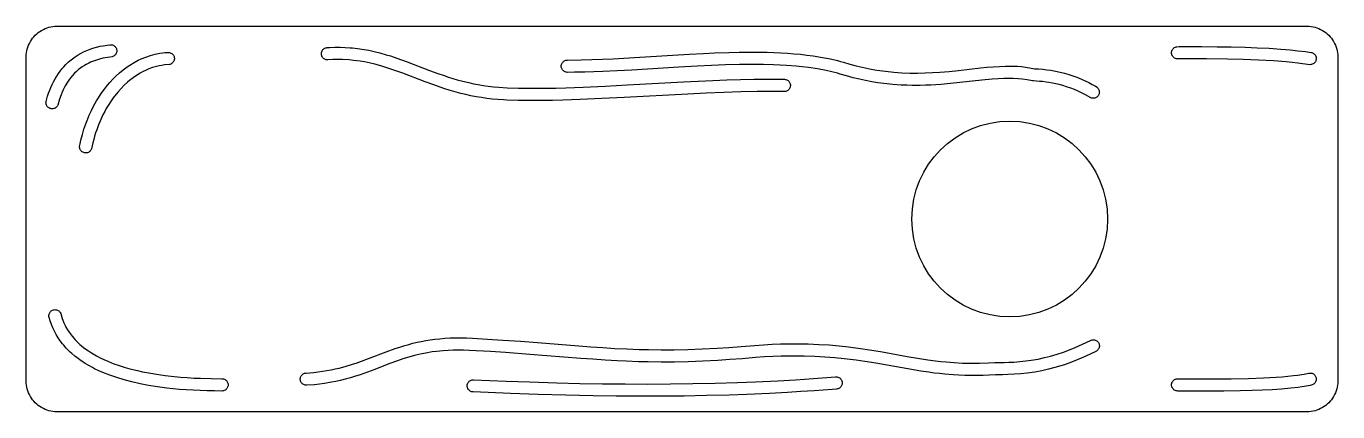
# Model space of a CAD drawing. Header units: millimetres. Extents: x 0 to 68.3, y 0 to 20.1.
import ezdxf

# ---------------------------------------------------------------- set-up
doc = ezdxf.new("R2010")
doc.units = ezdxf.units.MM
doc.layers.add('CUT_INTERNAL', color=1, linetype='Continuous')
doc.layers.add('CUT_OUTER', color=3, linetype='Continuous')

msp = doc.modelspace()

# ---------------------------------------------------------------- linework, layer by layer
at = {"layer": 'CUT_INTERNAL'}
for points in [[(1.055, 16.233), (1.116, 16.438), (1.167, 16.591), (1.224, 16.745), (1.285, 16.896), (1.351, 17.044), (1.424, 17.191), (1.502, 17.335), (1.586, 17.476), (1.677, 17.615), (1.771, 17.745), (1.875, 17.877), (1.952, 17.966), (2.068, 18.089), (2.188, 18.204), (2.278, 18.284), (2.41, 18.39), (2.554, 18.494), (2.706, 18.592), (2.866, 18.682), (2.982, 18.741), (3.156, 18.819), (3.332, 18.888), (3.463, 18.933), (3.653, 18.988), (3.856, 19.037), (4.002, 19.066), (4.219, 19.101), (4.364, 19.118), (4.406, 19.12), (4.448, 19.116), (4.489, 19.107), (4.528, 19.093), (4.565, 19.074), (4.6, 19.05), (4.63, 19.022), (4.657, 18.99), (4.68, 18.955), (4.698, 18.917), (4.711, 18.877), (4.718, 18.836), (4.72, 18.794), (4.716, 18.752), (4.707, 18.711), (4.693, 18.672), (4.674, 18.635), (4.65, 18.6), (4.622, 18.57), (4.59, 18.543), (4.555, 18.52), (4.517, 18.502), (4.477, 18.489), (4.238, 18.457), (4.114, 18.436), (3.993, 18.412), (3.82, 18.371), (3.603, 18.305), (3.5, 18.268), (3.353, 18.208), (3.259, 18.164), (3.124, 18.094), (3.039, 18.045), (2.916, 17.966), (2.838, 17.911), (2.727, 17.825), (2.621, 17.733), (2.521, 17.638), (2.397, 17.503), (2.339, 17.433), (2.256, 17.325), (2.152, 17.174), (2.035, 16.977), (1.93, 16.771), (1.873, 16.643), (1.82, 16.513), (1.741, 16.29), (1.645, 15.976), (1.626, 15.938), (1.603, 15.904), (1.575, 15.872), (1.543, 15.845), (1.508, 15.822), (1.471, 15.804), (1.431, 15.79), (1.39, 15.783), (1.348, 15.78), (1.306, 15.783), (1.265, 15.791), (1.226, 15.805), (1.188, 15.824), (1.154, 15.847), (1.122, 15.875), (1.095, 15.907), (1.072, 15.942), (1.054, 15.979), (1.04, 16.019), (1.033, 16.06), (1.03, 16.102), (1.033, 16.144)], [(2.806, 13.958), (2.851, 14.155), (2.925, 14.442), (3.008, 14.719), (3.102, 14.994), (3.171, 15.178), (3.281, 15.443), (3.399, 15.697), (3.527, 15.948), (3.664, 16.192), (3.762, 16.353), (3.913, 16.583), (4.07, 16.8), (4.237, 17.012), (4.356, 17.151), (4.532, 17.342), (4.66, 17.47), (4.853, 17.647), (5.048, 17.809), (5.255, 17.963), (5.401, 18.062), (5.619, 18.195), (5.837, 18.311), (5.996, 18.386), (6.224, 18.479), (6.469, 18.562), (6.714, 18.627), (6.963, 18.676), (7.125, 18.698), (7.217, 18.708), (7.381, 18.719), (7.423, 18.719), (7.464, 18.713), (7.505, 18.702), (7.543, 18.686), (7.58, 18.665), (7.613, 18.639), (7.642, 18.609), (7.667, 18.576), (7.688, 18.54), (7.704, 18.501), (7.714, 18.46), (7.719, 18.419), (7.719, 18.377), (7.713, 18.336), (7.702, 18.295), (7.686, 18.257), (7.665, 18.22), (7.639, 18.187), (7.609, 18.158), (7.576, 18.133), (7.54, 18.112), (7.501, 18.096), (7.46, 18.086), (7.202, 18.063), (7.062, 18.043), (6.924, 18.018), (6.719, 17.968), (6.584, 17.927), (6.384, 17.855), (6.253, 17.8), (6.06, 17.707), (5.934, 17.638), (5.747, 17.524), (5.565, 17.398), (5.388, 17.261), (5.272, 17.164), (5.103, 17.008), (4.94, 16.842), (4.782, 16.666), (4.681, 16.543), (4.533, 16.351), (4.393, 16.15), (4.303, 16.011), (4.174, 15.796), (4.092, 15.648), (4.013, 15.496), (3.938, 15.342), (3.832, 15.104), (3.766, 14.942), (3.674, 14.694), (3.618, 14.525), (3.565, 14.354), (3.517, 14.18), (3.472, 14.005), (3.402, 13.695), (3.386, 13.656), (3.365, 13.62), (3.339, 13.587), (3.309, 13.558), (3.276, 13.533), (3.239, 13.512), (3.201, 13.496), (3.16, 13.486), (3.119, 13.481), (3.077, 13.481), (3.035, 13.487), (2.995, 13.498), (2.956, 13.514), (2.92, 13.535), (2.887, 13.561), (2.858, 13.591), (2.833, 13.624), (2.812, 13.661), (2.796, 13.699), (2.786, 13.74), (2.781, 13.781), (2.781, 13.823)], [(15.815, 18.978), (16.089, 18.988), (16.362, 18.989), (16.624, 18.981), (16.875, 18.965), (17.006, 18.954), (17.255, 18.927), (17.614, 18.873), (17.855, 18.829), (18.199, 18.753), (18.431, 18.695), (18.763, 18.601), (18.986, 18.532), (19.31, 18.425), (19.847, 18.232), (21.017, 17.785), (21.45, 17.626), (21.78, 17.51), (22.003, 17.436), (22.23, 17.365), (22.461, 17.297), (22.814, 17.201), (23.055, 17.143), (23.302, 17.088), (23.554, 17.039), (23.812, 16.995), (24.077, 16.957), (24.348, 16.925), (24.627, 16.9), (25.059, 16.875), (25.646, 16.857), (26.102, 16.85), (26.579, 16.849), (27.076, 16.854), (27.589, 16.864), (28.118, 16.879), (29.028, 16.912), (30.159, 16.963), (31.318, 17.023), (34.247, 17.182), (35.77, 17.255), (36.509, 17.285), (37.225, 17.308), (37.916, 17.323), (38.416, 17.329), (38.898, 17.329), (39.358, 17.323), (39.507, 17.32), (39.549, 17.316), (39.59, 17.307), (39.629, 17.293), (39.666, 17.273), (39.701, 17.249), (39.731, 17.221), (39.758, 17.189), (39.781, 17.154), (39.798, 17.116), (39.811, 17.076), (39.818, 17.034), (39.82, 16.993), (39.816, 16.951), (39.807, 16.91), (39.793, 16.871), (39.773, 16.834), (39.749, 16.799), (39.721, 16.769), (39.689, 16.742), (39.654, 16.719), (39.616, 16.702), (39.576, 16.689), (39.534, 16.682), (39.493, 16.68), (39.198, 16.686), (38.738, 16.69), (38.093, 16.686), (37.243, 16.668), (36.35, 16.638), (35.424, 16.599), (34.473, 16.552), (31.157, 16.373), (29.999, 16.315), (28.869, 16.265), (27.958, 16.234), (27.429, 16.221), (26.916, 16.212), (26.097, 16.21), (25.631, 16.217), (25.037, 16.235), (24.878, 16.242), (24.575, 16.262), (24.283, 16.288), (23.995, 16.322), (23.715, 16.363), (23.437, 16.41), (23.174, 16.461), (22.909, 16.519), (22.655, 16.581), (22.286, 16.681), (22.044, 16.752), (21.805, 16.828), (21.573, 16.904), (21.234, 17.023), (20.791, 17.186), (19.623, 17.632), (19.311, 17.746), (18.999, 17.854), (18.686, 17.955), (18.476, 18.018), (18.159, 18.104), (17.945, 18.155), (17.619, 18.223), (17.397, 18.26), (17.059, 18.305), (16.828, 18.327), (16.472, 18.346), (16.228, 18.349), (15.978, 18.344), (15.72, 18.331), (15.678, 18.331), (15.636, 18.336), (15.596, 18.347), (15.557, 18.364), (15.521, 18.385), (15.488, 18.41), (15.459, 18.44), (15.433, 18.473), (15.412, 18.51), (15.397, 18.548), (15.386, 18.589), (15.381, 18.63), (15.381, 18.672), (15.386, 18.714), (15.397, 18.754), (15.414, 18.793), (15.435, 18.829), (15.46, 18.862), (15.49, 18.891), (15.523, 18.917), (15.56, 18.938), (15.598, 18.953), (15.639, 18.964), (15.68, 18.969)], [(28.199, 18.32), (28.92, 18.327), (29.467, 18.341), (30.02, 18.361), (30.577, 18.386), (31.703, 18.447), (34.543, 18.623), (35.297, 18.664), (35.861, 18.69), (36.604, 18.717), (37.158, 18.73), (37.707, 18.736), (38.25, 18.733), (38.608, 18.727), (38.962, 18.715), (39.313, 18.699), (39.661, 18.678), (40.005, 18.652), (40.344, 18.619), (40.68, 18.581), (41.011, 18.537), (41.498, 18.457), (41.812, 18.396), (41.974, 18.362), (42.28, 18.29), (42.437, 18.249), (42.593, 18.206), (42.922, 18.109), (43.243, 18.022), (43.558, 17.946), (43.714, 17.912), (44.022, 17.85), (44.325, 17.798), (44.769, 17.734), (45.203, 17.689), (45.627, 17.659), (46.04, 17.643), (46.445, 17.64), (46.84, 17.647), (47.226, 17.664), (47.605, 17.689), (48.097, 17.732), (48.577, 17.781), (49.726, 17.911), (50.059, 17.944), (50.387, 17.972), (50.71, 17.993), (51.03, 18.005), (51.345, 18.006), (51.653, 17.994), (51.865, 17.978), (52.07, 17.954), (52.274, 17.923), (52.542, 17.869), (52.743, 17.858), (52.967, 17.841), (53.181, 17.817), (53.392, 17.787), (53.64, 17.743), (53.88, 17.691), (54.108, 17.633), (54.327, 17.569), (54.492, 17.515), (54.687, 17.445), (54.838, 17.386), (55.015, 17.311), (55.181, 17.235), (55.365, 17.144), (55.536, 17.054), (55.714, 16.954), (55.796, 16.903), (55.827, 16.876), (55.854, 16.844), (55.878, 16.809), (55.896, 16.772), (55.909, 16.732), (55.917, 16.691), (55.92, 16.649), (55.917, 16.607), (55.909, 16.566), (55.895, 16.527), (55.877, 16.489), (55.853, 16.454), (55.826, 16.423), (55.794, 16.396), (55.759, 16.372), (55.722, 16.354), (55.682, 16.341), (55.641, 16.333), (55.599, 16.33), (55.557, 16.333), (55.516, 16.341), (55.477, 16.355), (55.204, 16.505), (55.019, 16.601), (54.817, 16.698), (54.629, 16.78), (54.427, 16.859), (54.21, 16.934), (54.019, 16.993), (53.818, 17.047), (53.649, 17.087), (53.473, 17.123), (53.291, 17.155), (53.149, 17.175), (52.954, 17.199), (52.804, 17.212), (52.488, 17.23), (52.429, 17.238), (52.162, 17.293), (51.893, 17.331), (51.709, 17.349), (51.428, 17.364), (51.236, 17.367), (50.942, 17.363), (50.64, 17.348), (50.33, 17.326), (49.793, 17.274), (48.647, 17.145), (48.159, 17.095), (47.652, 17.051), (47.13, 17.018), (46.859, 17.008), (46.588, 17.001), (46.166, 17), (45.881, 17.007), (45.594, 17.019), (45.149, 17.051), (44.693, 17.099), (44.382, 17.141), (44.062, 17.193), (43.741, 17.253), (43.415, 17.323), (43.083, 17.403), (42.75, 17.492), (42.411, 17.593), (42.271, 17.631), (41.981, 17.704), (41.685, 17.769), (41.228, 17.855), (40.759, 17.926), (40.439, 17.965), (40.113, 17.999), (39.616, 18.04), (39.278, 18.06), (38.936, 18.076), (38.416, 18.091), (37.709, 18.096), (37.17, 18.09), (36.441, 18.072), (35.702, 18.043), (34.956, 18.005), (34.014, 17.951), (31.551, 17.797), (30.796, 17.756), (30.046, 17.721), (29.115, 17.691), (28.565, 17.682), (28.201, 17.68), (28.159, 17.683), (28.118, 17.691), (28.078, 17.704), (28.041, 17.722), (28.006, 17.746), (27.974, 17.773), (27.947, 17.805), (27.923, 17.839), (27.905, 17.877), (27.891, 17.916), (27.883, 17.957), (27.88, 17.999), (27.883, 18.041), (27.891, 18.082), (27.904, 18.122), (27.922, 18.159), (27.946, 18.194), (27.973, 18.226), (28.005, 18.253), (28.039, 18.277), (28.077, 18.295), (28.116, 18.309), (28.157, 18.317)], [(60.086, 19.02), (61.239, 19.018), (62.058, 19.013), (62.79, 19.002), (63.519, 18.985), (64.15, 18.963), (64.768, 18.932), (65.367, 18.893), (65.865, 18.85), (66.267, 18.808), (66.652, 18.76), (66.949, 18.716), (66.99, 18.707), (67.029, 18.693), (67.066, 18.673), (67.101, 18.649), (67.131, 18.621), (67.158, 18.589), (67.181, 18.554), (67.198, 18.516), (67.211, 18.476), (67.218, 18.434), (67.22, 18.393), (67.216, 18.351), (67.207, 18.31), (67.193, 18.271), (67.173, 18.234), (67.149, 18.199), (67.121, 18.169), (67.089, 18.142), (67.054, 18.119), (67.016, 18.102), (66.976, 18.089), (66.934, 18.082), (66.893, 18.08), (66.269, 18.164), (65.962, 18.197), (65.645, 18.228), (64.986, 18.278), (64.211, 18.319), (63.411, 18.348), (62.597, 18.366), (61.507, 18.377), (60, 18.38), (59.958, 18.383), (59.917, 18.391), (59.878, 18.404), (59.84, 18.423), (59.805, 18.446), (59.774, 18.474), (59.746, 18.505), (59.723, 18.54), (59.704, 18.578), (59.691, 18.617), (59.683, 18.658), (59.68, 18.7), (59.683, 18.742), (59.691, 18.783), (59.704, 18.822), (59.723, 18.86), (59.746, 18.895), (59.774, 18.926), (59.805, 18.954), (59.84, 18.977), (59.878, 18.996), (59.917, 19.009), (59.958, 19.017)], [(1.795, 5.124), (1.88, 4.85), (1.907, 4.776), (1.967, 4.628), (2.035, 4.485), (2.071, 4.414), (2.151, 4.275), (2.239, 4.14), (2.286, 4.074), (2.385, 3.943), (2.493, 3.816), (2.55, 3.753), (2.671, 3.631), (2.8, 3.511), (2.868, 3.453), (3.009, 3.338), (3.239, 3.172), (3.402, 3.066), (3.665, 2.913), (3.851, 2.816), (4.046, 2.722), (4.25, 2.632), (4.572, 2.505), (4.798, 2.424), (5.155, 2.312), (5.403, 2.242), (5.793, 2.144), (6.064, 2.085), (6.487, 2.004), (6.781, 1.955), (7.237, 1.891), (7.553, 1.853), (8.042, 1.806), (8.38, 1.78), (8.726, 1.758), (9.082, 1.742), (9.631, 1.725), (10.201, 1.72), (10.243, 1.717), (10.284, 1.709), (10.323, 1.695), (10.361, 1.677), (10.396, 1.653), (10.427, 1.626), (10.454, 1.594), (10.478, 1.559), (10.496, 1.522), (10.509, 1.482), (10.517, 1.441), (10.52, 1.399), (10.517, 1.357), (10.509, 1.316), (10.495, 1.277), (10.477, 1.239), (10.453, 1.204), (10.426, 1.173), (10.394, 1.146), (10.359, 1.122), (10.322, 1.104), (10.282, 1.091), (10.241, 1.083), (10.199, 1.08), (9.811, 1.082), (9.43, 1.09), (9.057, 1.102), (8.693, 1.119), (8.337, 1.141), (7.989, 1.168), (7.65, 1.199), (7.32, 1.236), (6.839, 1.299), (6.378, 1.373), (5.935, 1.458), (5.511, 1.554), (5.106, 1.66), (4.716, 1.778), (4.348, 1.905), (3.998, 2.044), (3.78, 2.14), (3.566, 2.243), (3.457, 2.298), (3.261, 2.406), (3.067, 2.521), (2.969, 2.583), (2.793, 2.702), (2.701, 2.769), (2.538, 2.895), (2.379, 3.029), (2.297, 3.103), (2.156, 3.24), (2.08, 3.319), (1.953, 3.462), (1.884, 3.545), (1.77, 3.695), (1.659, 3.856), (1.557, 4.022), (1.465, 4.192), (1.383, 4.367), (1.309, 4.546), (1.246, 4.728), (1.191, 4.915), (1.183, 4.956), (1.18, 4.998), (1.182, 5.04), (1.19, 5.081), (1.204, 5.121), (1.222, 5.158), (1.245, 5.193), (1.272, 5.225), (1.304, 5.253), (1.338, 5.276), (1.376, 5.295), (1.415, 5.309), (1.456, 5.317), (1.498, 5.32), (1.54, 5.318), (1.581, 5.31), (1.621, 5.296), (1.658, 5.278), (1.693, 5.255), (1.725, 5.228), (1.753, 5.196), (1.776, 5.162)], [(14.58, 2.019), (14.964, 2.048), (15.208, 2.074), (15.443, 2.106), (15.67, 2.142), (15.89, 2.183), (16.104, 2.228), (16.312, 2.277), (16.614, 2.357), (17.003, 2.474), (17.192, 2.537), (17.471, 2.635), (17.838, 2.771), (18.755, 3.122), (19.229, 3.292), (19.524, 3.389), (19.725, 3.451), (19.935, 3.511), (20.147, 3.567), (20.364, 3.618), (20.588, 3.666), (20.818, 3.709), (21.056, 3.747), (21.3, 3.78), (21.553, 3.807), (21.815, 3.829), (22.085, 3.843), (22.508, 3.852), (22.95, 3.845), (23.261, 3.83), (24.036, 3.785), (24.827, 3.735), (25.763, 3.669), (26.649, 3.601), (28.791, 3.429), (29.421, 3.382), (30.045, 3.339), (30.668, 3.302), (31.296, 3.271), (31.932, 3.248), (32.418, 3.236), (33.081, 3.228), (33.766, 3.231), (34.479, 3.245), (35.223, 3.272), (36.004, 3.313), (36.616, 3.352), (37.254, 3.401), (37.953, 3.46), (38.421, 3.492), (38.874, 3.516), (39.311, 3.532), (39.737, 3.541), (40.345, 3.542), (40.738, 3.534), (41.299, 3.512), (41.838, 3.478), (42.356, 3.433), (42.851, 3.38), (43.481, 3.298), (43.937, 3.23), (44.52, 3.134), (45.908, 2.886), (46.446, 2.793), (46.982, 2.709), (47.387, 2.654), (47.659, 2.622), (47.933, 2.593), (48.352, 2.559), (48.78, 2.535), (49.221, 2.525), (49.676, 2.528), (50.149, 2.547), (50.477, 2.569), (50.952, 2.569), (51.208, 2.576), (51.456, 2.589), (51.775, 2.614), (52.081, 2.647), (52.374, 2.687), (52.722, 2.748), (53.053, 2.818), (53.366, 2.897), (53.721, 3.001), (54.055, 3.112), (54.368, 3.23), (54.664, 3.352), (55.033, 3.517), (55.461, 3.72), (55.5, 3.736), (55.54, 3.746), (55.582, 3.751), (55.623, 3.751), (55.665, 3.745), (55.705, 3.734), (55.744, 3.718), (55.78, 3.697), (55.813, 3.671), (55.842, 3.641), (55.867, 3.608), (55.888, 3.571), (55.904, 3.532), (55.914, 3.492), (55.919, 3.45), (55.919, 3.409), (55.913, 3.367), (55.902, 3.327), (55.886, 3.288), (55.865, 3.252), (55.839, 3.219), (55.809, 3.19), (55.776, 3.165), (55.739, 3.144), (55.208, 2.893), (54.967, 2.786), (54.763, 2.699), (54.548, 2.613), (54.328, 2.53), (54.095, 2.449), (53.914, 2.39), (53.597, 2.297), (53.265, 2.211), (52.915, 2.134), (52.549, 2.067), (52.161, 2.012), (51.835, 1.976), (51.495, 1.95), (51.145, 1.934), (50.869, 1.928), (50.509, 1.93), (50.183, 1.908), (49.856, 1.893), (49.533, 1.886), (49.217, 1.885), (48.908, 1.891), (48.603, 1.903), (48.306, 1.92), (47.874, 1.956), (47.589, 1.985), (47.305, 2.019), (47.027, 2.056), (46.614, 2.118), (45.933, 2.232), (44.27, 2.527), (43.69, 2.62), (43.24, 2.685), (42.617, 2.763), (42.128, 2.812), (41.619, 2.852), (41.087, 2.881), (40.53, 2.899), (40.144, 2.903), (39.744, 2.901), (39.331, 2.893), (38.904, 2.877), (38.462, 2.853), (38.004, 2.822), (37.306, 2.763), (36.661, 2.714), (36.041, 2.674), (35.25, 2.633), (34.497, 2.606), (33.775, 2.591), (33.079, 2.588), (32.406, 2.596), (31.912, 2.608), (31.269, 2.631), (30.791, 2.654), (30.161, 2.69), (29.533, 2.732), (28.901, 2.778), (26.25, 2.99), (24.974, 3.083), (24.199, 3.134), (23.076, 3.199), (22.786, 3.209), (22.507, 3.212), (22.239, 3.208), (21.981, 3.197), (21.732, 3.181), (21.375, 3.145), (21.147, 3.114), (20.818, 3.059), (20.607, 3.017), (20.301, 2.945), (20.103, 2.893), (19.813, 2.809), (19.624, 2.749), (19.345, 2.655), (18.888, 2.488), (18.157, 2.207), (17.782, 2.067), (17.398, 1.931), (17.097, 1.833), (16.891, 1.77), (16.684, 1.712), (16.354, 1.628), (16.128, 1.578), (15.9, 1.533), (15.538, 1.473), (15.282, 1.439), (15.026, 1.411), (14.62, 1.381), (14.578, 1.381), (14.536, 1.386), (14.496, 1.397), (14.457, 1.414), (14.421, 1.435), (14.388, 1.46), (14.359, 1.49), (14.333, 1.523), (14.312, 1.559), (14.297, 1.598), (14.286, 1.639), (14.281, 1.68), (14.281, 1.722), (14.286, 1.764), (14.297, 1.804), (14.314, 1.843), (14.335, 1.879), (14.36, 1.912), (14.39, 1.941), (14.423, 1.967), (14.459, 1.988), (14.498, 2.003), (14.539, 2.014)], [(23.315, 1.67), (25.012, 1.597), (26.217, 1.553), (27.654, 1.509), (28.846, 1.48), (30.032, 1.46), (31.214, 1.447), (32.391, 1.444), (33.565, 1.45), (34.735, 1.465), (35.903, 1.49), (37.067, 1.526), (37.998, 1.562), (39.159, 1.618), (40.088, 1.671), (41.015, 1.732), (42.175, 1.819), (42.216, 1.82), (42.258, 1.815), (42.299, 1.804), (42.338, 1.789), (42.374, 1.769), (42.408, 1.744), (42.438, 1.714), (42.464, 1.681), (42.485, 1.646), (42.502, 1.607), (42.513, 1.567), (42.519, 1.525), (42.52, 1.484), (42.515, 1.442), (42.504, 1.401), (42.489, 1.362), (42.469, 1.326), (42.444, 1.292), (42.414, 1.262), (42.381, 1.236), (42.346, 1.215), (42.307, 1.198), (42.267, 1.187), (42.225, 1.181), (41.992, 1.162), (41.06, 1.093), (40.36, 1.047), (39.66, 1.005), (38.726, 0.955), (37.558, 0.904), (36.622, 0.871), (35.45, 0.839), (34.277, 0.818), (33.1, 0.806), (31.92, 0.804), (30.736, 0.811), (29.547, 0.827), (28.115, 0.857), (26.677, 0.897), (25.229, 0.948), (23.285, 1.03), (23.244, 1.035), (23.203, 1.045), (23.164, 1.06), (23.128, 1.08), (23.094, 1.105), (23.064, 1.134), (23.037, 1.167), (23.016, 1.203), (22.999, 1.241), (22.987, 1.281), (22.981, 1.323), (22.98, 1.365), (22.985, 1.406), (22.995, 1.447), (23.01, 1.486), (23.03, 1.522), (23.055, 1.556), (23.084, 1.586), (23.117, 1.613), (23.153, 1.634), (23.191, 1.651), (23.231, 1.663), (23.273, 1.669)], [(60.098, 1.72), (61.84, 1.718), (62.782, 1.722), (63.69, 1.736), (64.471, 1.763), (64.805, 1.78), (65.129, 1.8), (65.443, 1.824), (65.746, 1.853), (66.038, 1.886), (66.249, 1.913), (66.583, 1.966), (66.837, 2.014), (66.878, 2.019), (66.92, 2.019), (66.962, 2.014), (67.002, 2.003), (67.041, 1.987), (67.077, 1.967), (67.11, 1.941), (67.14, 1.912), (67.166, 1.878), (67.187, 1.842), (67.203, 1.804), (67.214, 1.763), (67.219, 1.722), (67.219, 1.68), (67.214, 1.638), (67.203, 1.598), (67.187, 1.559), (67.167, 1.523), (67.141, 1.49), (67.112, 1.46), (67.078, 1.434), (67.042, 1.413), (67.004, 1.397), (66.899, 1.373), (66.692, 1.335), (66.483, 1.301), (66.266, 1.27), (65.888, 1.224), (65.417, 1.18), (64.925, 1.146), (64.414, 1.12), (63.885, 1.101), (63.251, 1.087), (62.412, 1.079), (61.456, 1.078), (60, 1.08), (59.958, 1.083), (59.917, 1.091), (59.877, 1.104), (59.84, 1.123), (59.805, 1.146), (59.774, 1.174), (59.746, 1.205), (59.723, 1.24), (59.704, 1.278), (59.691, 1.317), (59.683, 1.358), (59.68, 1.4), (59.683, 1.442), (59.691, 1.483), (59.704, 1.523), (59.723, 1.56), (59.746, 1.595), (59.774, 1.626), (59.805, 1.654), (59.84, 1.677), (59.878, 1.696), (59.917, 1.709), (59.958, 1.717)]]:
    msp.add_lwpolyline(points, close=True, dxfattribs=at)
msp.add_circle((51.25, 10.041), 5.1, dxfattribs=at)
at = {"layer": 'CUT_OUTER'}
msp.add_lwpolyline([(66.742, 0), (1.6, 0), (1.495, 0.003), (1.391, 0.014), (1.288, 0.031), (1.186, 0.055), (1.086, 0.085), (0.988, 0.122), (0.892, 0.165), (0.8, 0.214), (0.711, 0.27), (0.626, 0.331), (0.545, 0.397), (0.469, 0.469), (0.397, 0.545), (0.331, 0.626), (0.27, 0.711), (0.214, 0.8), (0.165, 0.892), (0.122, 0.988), (0.085, 1.086), (0.055, 1.186), (0.031, 1.288), (0.014, 1.391), (0.003, 1.495), (0, 1.6), (0, 18.482), (0.003, 18.587), (0.014, 18.691), (0.031, 18.794), (0.055, 18.896), (0.085, 18.996), (0.122, 19.094), (0.165, 19.19), (0.214, 19.282), (0.27, 19.371), (0.331, 19.456), (0.397, 19.537), (0.469, 19.613), (0.545, 19.685), (0.626, 19.751), (0.711, 19.812), (0.8, 19.868), (0.892, 19.917), (0.988, 19.96), (1.086, 19.997), (1.186, 20.027), (1.288, 20.051), (1.391, 20.068), (1.495, 20.079), (1.6, 20.082), (66.742, 20.082), (66.847, 20.079), (66.951, 20.068), (67.054, 20.051), (67.156, 20.027), (67.256, 19.997), (67.354, 19.96), (67.45, 19.917), (67.542, 19.868), (67.631, 19.812), (67.716, 19.751), (67.797, 19.685), (67.873, 19.613), (67.945, 19.537), (68.011, 19.456), (68.072, 19.371), (68.128, 19.282), (68.177, 19.19), (68.22, 19.094), (68.257, 18.996), (68.287, 18.896), (68.311, 18.794), (68.328, 18.691), (68.339, 18.587), (68.342, 18.482), (68.342, 1.6), (68.339, 1.495), (68.328, 1.391), (68.311, 1.288), (68.287, 1.186), (68.257, 1.086), (68.22, 0.988), (68.177, 0.892), (68.128, 0.8), (68.072, 0.711), (68.011, 0.626), (67.945, 0.545), (67.873, 0.469), (67.797, 0.397), (67.716, 0.331), (67.631, 0.27), (67.542, 0.214), (67.45, 0.165), (67.354, 0.122), (67.256, 0.085), (67.156, 0.055), (67.054, 0.031), (66.951, 0.014), (66.847, 0.003)], close=True, dxfattribs=at)

doc.saveas('drawing.dxf')
